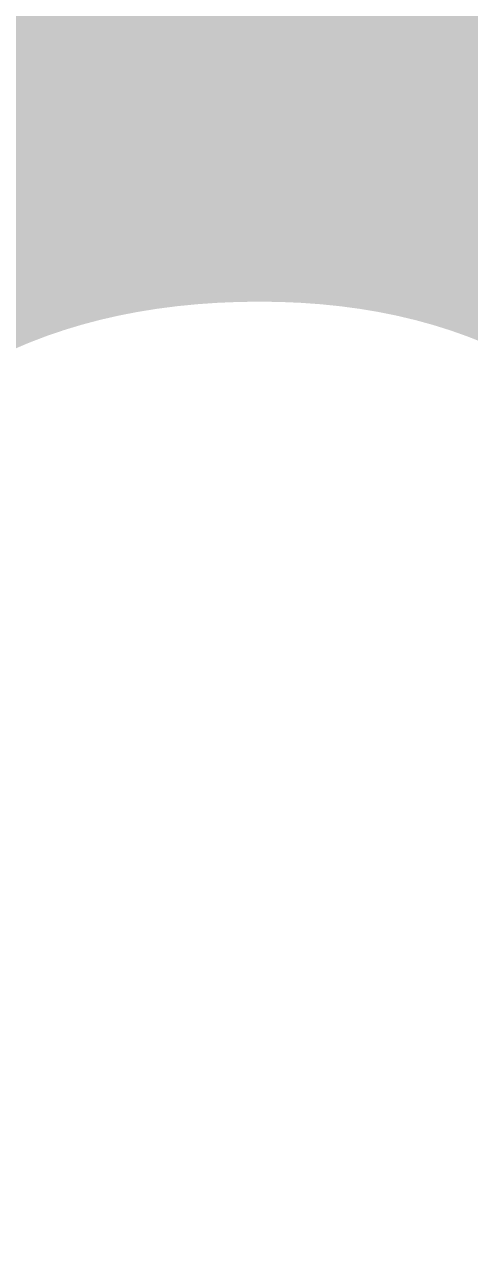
# Model space of a CAD drawing. Header units: millimetres. Extents: x -176651 to 424033, y -469666 to 486614.
# Drawn here: x 185277 to 185463, y 165187 to 165700 of the extents above; entities that cross this region are included whole.
import ezdxf

# ---------------------------------------------------------------- set-up
doc = ezdxf.new("R2010")
doc.units = ezdxf.units.MM
for name, color, linetype in [('1625_East Villa$0$ad-Furniture', 8, 'Continuous'), ('1625_East Villa$0$ad-Text main', 8, 'Continuous'), ('Site Levels$0$ad-Lvl-Plinth', 30, 'Continuous')]:
    doc.layers.add(name, color=color, linetype=linetype)
doc.styles.add('1625_East Villa$0$Standard', font='calibril.ttf')
doc.styles.add('Site Levels$0$Sections_The woods Site plan_Entrances$0$Standard', font='arial.ttf')

# ---------------------------------------------------------------- blocks, each defined once
blk = doc.blocks.new('1625_East Villa$0$zw$DAD3')
at = {"transparency": 33554610}
h = blk.add_hatch(dxfattribs=at)
h.set_pattern_fill('DOTS', color=35, scale=20, angle=360)
h.set_pattern_definition([(360, (-800139.518, 271344.397), (15.875, 31.75), [0, -31.75])])
h.paths.add_polyline_path([(450, -2530), (2915, -2530), (2915, -450), (450, -450)])
at = {"layer": '1625_East Villa$0$ad-Text main', "insert": (1759.1, -1302.07), "char_height": 150, "width": 1547.8425, "attachment_point": 5, "style": '1625_East Villa$0$Standard', "bg_fill": 2}
blk.add_mtext("13'-9'' x 12'-10''", dxfattribs=at)
blk = doc.blocks.new('1625_East Villa$0$zw$D46D')
at = {"layer": '1625_East Villa$0$ad-Furniture'}
blk.add_blockref('1625_East Villa$0$zw$DAD3', (3610, 8185), dxfattribs=at)
blk = doc.blocks.new('1625_East Villa')
at = {"layer": '1625_East Villa$0$ad-Furniture'}
blk.add_blockref('1625_East Villa$0$zw$D46D', (0, 0), dxfattribs=at)
blk = doc.blocks.new("All Plot's Villa Plans")
at = {"ltscale": 5}
blk.add_blockref('1625_East Villa', (179236.65, 158644.9), dxfattribs=at)
blk = doc.blocks.new('Site Levels$0$zw$63CD')
at = {"layer": 'Site Levels$0$ad-Lvl-Plinth', "insert": (192588.09, 65634.39), "char_height": 1269.9849, "width": 5416.267, "attachment_point": 5, "style": 'Site Levels$0$Sections_The woods Site plan_Entrances$0$Standard', "bg_fill": 19, "box_fill_scale": 1.5, "bg_fill_color": 257, "bg_fill_transparency": 0}
blk.add_mtext('\\pxt4;500.79', dxfattribs=at)
blk = doc.blocks.new('Site Levels')
at = {"layer": 'Site Levels$0$ad-Lvl-Plinth', "ltscale": 5}
blk.add_blockref('Site Levels$0$zw$63CD', (-5982.94, 99418.55), dxfattribs=at)

msp = doc.modelspace()

# ---------------------------------------------------------------- block references
at = {"ltscale": 5}
msp.add_blockref("All Plot's Villa Plans", (0, 0), dxfattribs=at)

# ---------------------------------------------------------------- next in the draw order: block references
msp.add_blockref('Site Levels', (0, 0), dxfattribs=at)

doc.saveas('drawing.dxf')
